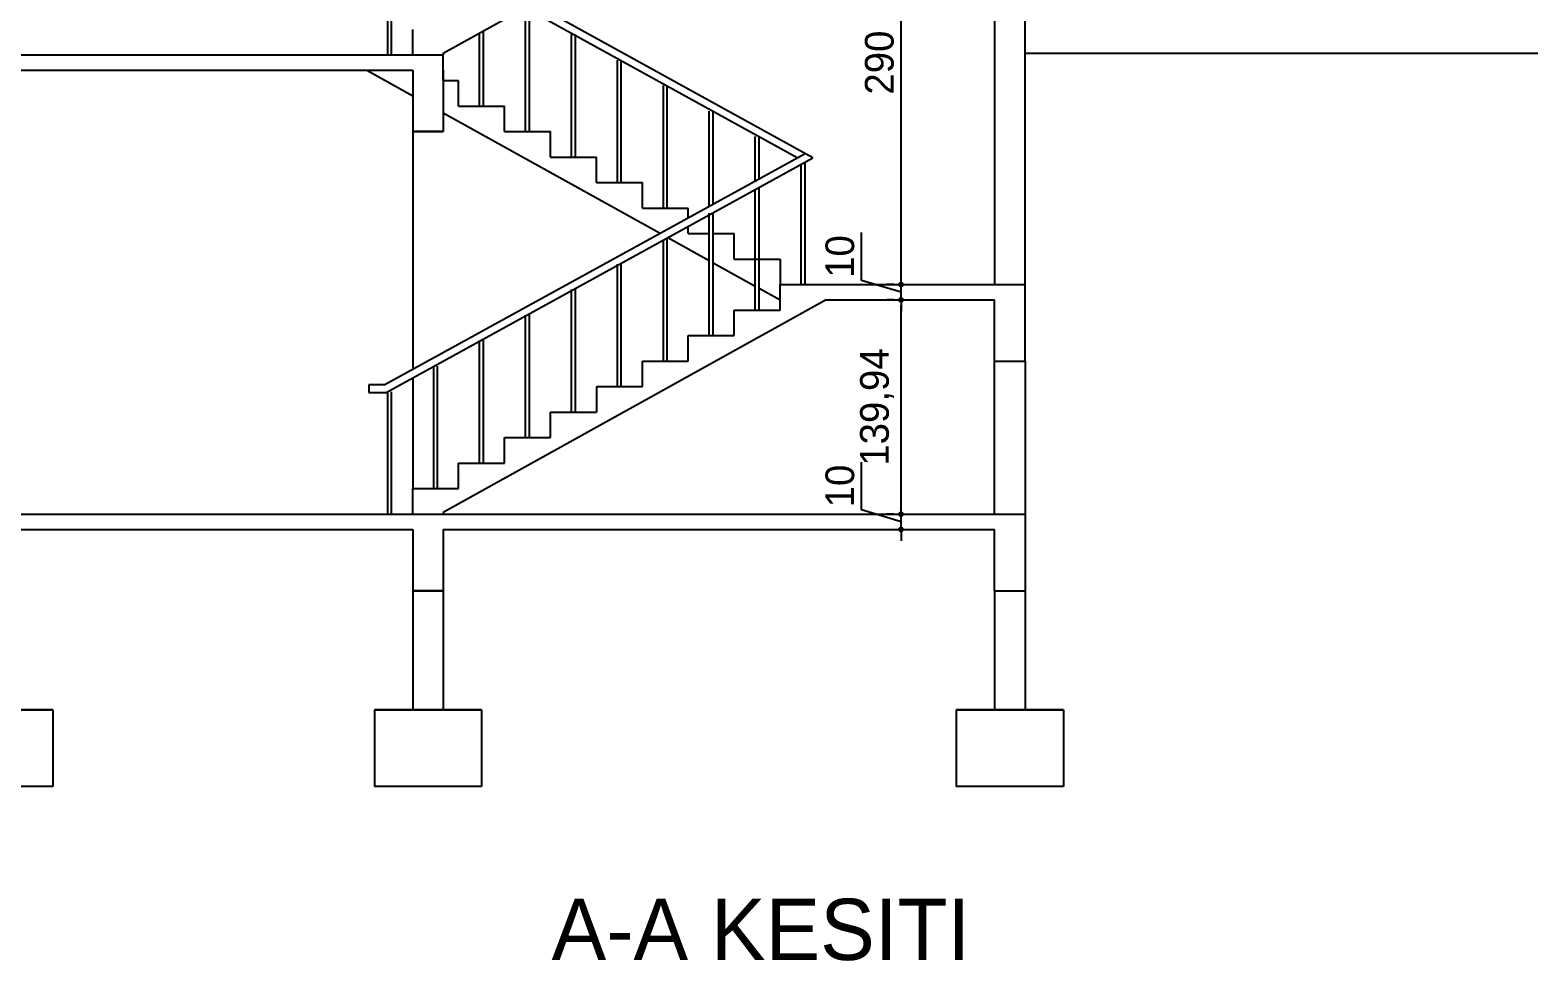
# Model space of a CAD drawing. Extents: x 9483 to 67306, y -5730 to 5191.
# Drawn here: x 12967 to 13952, y -4755 to -4147 of the extents above; entities that cross this region are included whole.
import ezdxf

# ---------------------------------------------------------------- set-up
doc = ezdxf.new("R2010")
doc.units = 0
doc.header["$MEASUREMENT"] = 0
doc.layers.get('0').update_dxf_attribs({"linetype": 'CONTINUOUS'})
doc.layers.get('DEFPOINTS').update_dxf_attribs({"linetype": 'CONTINUOUS'})
for name, color, linetype in [('duvar', 3, 'CONTINUOUS'), ('kolon', 1, 'CONTINUOUS'), ('Layer1', 4, 'CONTINUOUS'), ('ölçü', 5, 'CONTINUOUS')]:
    doc.layers.add(name, color=color, linetype=linetype)
doc.dimstyles.get("Standard").update_dxf_attribs({"dimtxt": 0.18, "dimasz": 0.18, "dimexe": 0.18, "dimexo": 0.0625, "dimgap": 0.09, "dimtad": 0, "dimtih": 1, "dimtoh": 1, "dimdec": 4, "dimzin": 0, "dimdsep": 46, "dimtxsty": 'Standard', "dimcen": 0.09, "dimadec": 0, "dimazin": 0, "dimtfac": 1, "dimtdec": 4, "dimtofl": 0, "dimtmove": 0, "dimatfit": 3, "dimfxl": 1, "dimtolj": 1, "dimtzin": 0, "dimarcsym": 0})

# ---------------------------------------------------------------- blocks, each defined once
blk = doc.blocks.new('_DOT')
at = {"color": 0, "linetype": 'ByBlock'}
blk.add_line((-0.5, 0), (-1, 0), dxfattribs=at)
at = {"color": 0, "linetype": 'ByBlock', "const_width": 0.5}
blk.add_lwpolyline([(-0.25, 0, 1), (0.25, 0, 1)], format="xyb", close=True, dxfattribs=at)
blk = doc.blocks.new('*D86')
at = {"layer": 'DEFPOINTS', "color": 0}
for p in [(13535.62, -4463.33), (13535.62, -4463.33), (13535.62, -4473.33)]:
    blk.add_point(p, dxfattribs=at)
at = {"layer": 'ölçü', "color": 0, "lineweight": -2}
for p, q in [((13509.83, -4460.6), (13509.83, -4429.35)), ((13535.62, -4468.33), (13509.83, -4460.6)), ((13535.62, -4459.58), (13535.62, -4455.83)), ((13530.93, -4463.33), (13526.24, -4463.33)), ((13535.62, -4473.33), (13535.62, -4463.33)), ((13535.62, -4473.33), (13535.62, -4463.33)), ((13535.62, -4477.08), (13535.62, -4480.83))]:
    blk.add_line(p, q, dxfattribs=at)
at = {"layer": 'ölçü', "color": 0, "lineweight": -2, "xscale": 3.75, "yscale": 3.75, "zscale": 3.75}
for p, rotation in [((13535.62, -4463.33), 270), ((13535.62, -4473.33), 90)]:
    blk.add_blockref('_DOT', p, dxfattribs=dict(at, rotation=rotation))
at = {"layer": 'ölçü', "color": 0, "insert": (13495.77, -4444.97), "char_height": 18.75, "attachment_point": 5, "rotation": 90}
blk.add_mtext('\\A1;10', dxfattribs=at)
blk = doc.blocks.new('*D87')
at = {"layer": 'DEFPOINTS', "color": 0}
for p in [(13535.62, -4323.39), (13535.62, -4323.39), (13535.62, -4463.33)]:
    blk.add_point(p, dxfattribs=at)
at = {"layer": 'ölçü', "color": 0, "lineweight": -2}
for p, q in [((13530.93, -4323.39), (13526.24, -4323.39)), ((13535.62, -4459.58), (13535.62, -4327.14))]:
    blk.add_line(p, q, dxfattribs=at)
at = {"layer": 'ölçü', "color": 0, "lineweight": -2, "xscale": 3.75, "yscale": 3.75, "zscale": 3.75}
for p, rotation in [((13535.62, -4323.39), 90), ((13535.62, -4463.33), 270)]:
    blk.add_blockref('_DOT', p, dxfattribs=dict(at, rotation=rotation))
at = {"layer": 'ölçü', "color": 0, "insert": (13519.99, -4393.36), "char_height": 18.75, "attachment_point": 5, "rotation": 90}
blk.add_mtext('\\A1;139,94', dxfattribs=at)
blk = doc.blocks.new('*D88')
at = {"layer": 'DEFPOINTS', "color": 0}
for p in [(13535.62, -4313.39), (13535.62, -4313.39), (13535.62, -4323.39)]:
    blk.add_point(p, dxfattribs=at)
at = {"layer": 'ölçü', "color": 0, "lineweight": -2}
for p, q in [((13509.83, -4310.66), (13509.83, -4279.41)), ((13535.62, -4318.39), (13509.83, -4310.66)), ((13535.62, -4309.64), (13535.62, -4305.89)), ((13530.93, -4313.39), (13526.24, -4313.39)), ((13535.62, -4323.39), (13535.62, -4313.39)), ((13535.62, -4323.39), (13535.62, -4313.39)), ((13535.62, -4327.14), (13535.62, -4330.89))]:
    blk.add_line(p, q, dxfattribs=at)
at = {"layer": 'ölçü', "color": 0, "lineweight": -2, "xscale": 3.75, "yscale": 3.75, "zscale": 3.75}
for p, rotation in [((13535.62, -4313.39), 270), ((13535.62, -4323.39), 90)]:
    blk.add_blockref('_DOT', p, dxfattribs=dict(at, rotation=rotation))
at = {"layer": 'ölçü', "color": 0, "insert": (13495.77, -4295.03), "char_height": 18.75, "attachment_point": 5, "rotation": 90}
blk.add_mtext('\\A1;10', dxfattribs=at)
blk = doc.blocks.new('*D89')
at = {"layer": 'DEFPOINTS', "color": 0}
for p in [(13535.62, -4023.39), (13535.62, -4023.39), (13535.62, -4313.39)]:
    blk.add_point(p, dxfattribs=at)
at = {"layer": 'ölçü', "color": 0, "lineweight": -2}
for p, q in [((13530.93, -4023.39), (13526.24, -4023.39)), ((13535.62, -4309.64), (13535.62, -4027.14))]:
    blk.add_line(p, q, dxfattribs=at)
at = {"layer": 'ölçü', "color": 0, "lineweight": -2, "xscale": 3.75, "yscale": 3.75, "zscale": 3.75}
for p, rotation in [((13535.62, -4023.39), 90), ((13535.62, -4313.39), 270)]:
    blk.add_blockref('_DOT', p, dxfattribs=dict(at, rotation=rotation))
at = {"layer": 'ölçü', "color": 0, "insert": (13521.55, -4168.39), "char_height": 18.75, "attachment_point": 5, "rotation": 90}
blk.add_mtext('\\A1;290', dxfattribs=at)

msp = doc.modelspace()

# ---------------------------------------------------------------- linework, layer by layer
at = {"layer": 'duvar'}
for p, q in [((13596.67043, -4063.39009), (13596.67043, -4313.39009)), ((13616.67043, -4313.39009), (13616.67043, -4063.39009)), ((13596.67043, -4463.33009), (13596.67043, -4363.39009)), ((13616.67043, -4363.39009), (13616.67043, -4463.33009))]:
    msp.add_line(p, q, dxfattribs=at)
at = {"layer": 'duvar', "color": 1}
for p, q in [((13596.67043, -4513.33009), (13596.67043, -4473.33009)), ((12981.67043, -4591.20657), (12891.67043, -4591.20657)), ((12916.67043, -4591.20657), (12981.67043, -4591.20657)), ((12981.67043, -4591.20657), (12981.67043, -4641.20657)), ((13191.67043, -4591.20657), (13191.67043, -4641.20657)), ((13191.67043, -4591.20657), (13261.67043, -4591.20657)), ((13261.67043, -4591.20657), (13191.67043, -4591.20657)), ((13261.67043, -4591.20657), (13261.67043, -4641.20657)), ((13641.67043, -4591.20657), (13571.67043, -4591.20657)), ((13571.67043, -4591.20657), (13571.67043, -4641.20657)), ((13571.67043, -4591.20657), (13641.67043, -4591.20657)), ((13641.67043, -4591.20657), (13641.67043, -4641.20657)), ((12981.67043, -4641.20657), (12891.67043, -4641.20657)), ((13261.67043, -4641.20657), (13191.67043, -4641.20657)), ((13641.67043, -4641.20657), (13571.67043, -4641.20657))]:
    msp.add_line(p, q, dxfattribs=at)
at = {"layer": 'duvar', "color": 3}
for p, q in [((13216.67043, -4513.43009), (13216.67043, -4591.20657)), ((13236.67043, -4513.33009), (13236.67043, -4591.20657)), ((13596.67043, -4513.33009), (13596.67043, -4591.20657)), ((13616.67043, -4513.33009), (13616.67043, -4591.20657))]:
    msp.add_line(p, q, dxfattribs=at)
at = {"layer": 'kolon'}
for p, q in [((13236.67043, -4162.22343), (13486.67043, -4023.39009)), ((12916.67043, -4163.33009), (13236.67043, -4163.33009)), ((12961.67043, -4163.33009), (13216.67043, -4163.33009)), ((12956.67043, -4173.33009), (13216.67043, -4173.33009)), ((13186.67043, -4173.33009), (13216.86235, -4190.11009)), ((13236.67043, -4201.11898), (13378.22171, -4279.79004)), ((13236.67043, -4213.33009), (13216.67043, -4213.33009)), ((13236.67043, -4213.33009), (13216.67043, -4213.33009)), ((13383.38161, -4282.6578), (13410.42043, -4297.68537)), ((13412.92043, -4299.07482), (13440.42043, -4314.35871)), ((13442.92043, -4315.74815), (13456.67043, -4323.39009)), ((13456.67043, -4313.39009), (13616.67043, -4313.39009)), ((13616.67043, -4363.39009), (13616.67043, -4313.39009)), ((13486.67043, -4323.39009), (13236.67043, -4462.22343)), ((13486.67043, -4323.39009), (13596.67043, -4323.39009)), ((13596.67043, -4363.39009), (13596.67043, -4323.39009)), ((13596.67043, -4363.39009), (13616.67043, -4363.39009))]:
    msp.add_line(p, q, dxfattribs=at)
at = {"layer": 'kolon', "color": 4}
for p, q in [((13216.67043, -4163.33009), (13216.67043, -4146.67009)), ((13216.67043, -4463.33009), (13216.67043, -4446.67009)), ((13236.67043, -4462.22343), (13236.67043, -4463.33009))]:
    msp.add_line(p, q, dxfattribs=at)
at = {"layer": 'kolon', "color": 1}
for p, q in [((13236.67043, -4162.22343), (13236.67043, -4163.33009)), ((13236.67043, -4180.11009), (13236.67043, -4163.33009)), ((13216.67043, -4173.33009), (13216.67043, -4368.68179)), ((13236.67043, -4173.33009), (13236.67043, -4213.43009)), ((13216.67043, -4374.38872), (13216.67043, -4446.67009)), ((13616.67043, -4463.33009), (13616.67043, -4513.33009)), ((13216.67043, -4473.33009), (13216.67043, -4513.43009)), ((13236.67043, -4473.33009), (13236.67043, -4513.43009)), ((13236.67043, -4513.33009), (13216.67043, -4513.33009)), ((13236.67043, -4513.33009), (13216.67043, -4513.33009))]:
    msp.add_line(p, q, dxfattribs=at)
at = {"layer": 'kolon', "color": 40}
msp.add_line((13616.67043, -4162.22343), (13951.53096, -4162.22343), dxfattribs=at)
at = {"layer": 'Layer1', "color": 4}
for p, q in [((13216.67043, -4163.33009), (13216.67043, -4146.67009)), ((13246.67043, -4196.77009), (13246.67043, -4180.11009)), ((13246.67043, -4196.77009), (13246.67043, -4180.11009)), ((13276.67043, -4213.43009), (13276.67043, -4196.77009)), ((13306.67043, -4230.09009), (13306.67043, -4213.43009)), ((13336.67043, -4246.75009), (13336.67043, -4230.09009)), ((13336.67043, -4246.75009), (13336.67043, -4230.09009)), ((13366.67043, -4263.41009), (13366.67043, -4246.75009)), ((13396.67043, -4269.63885), (13396.67043, -4263.41009)), ((13396.67043, -4280.07009), (13396.67043, -4275.34578)), ((13426.67043, -4296.73009), (13426.67043, -4280.07009)), ((13456.67043, -4330.05009), (13456.67043, -4313.39009)), ((13426.67043, -4346.71009), (13426.67043, -4330.05009)), ((13396.67043, -4363.37009), (13396.67043, -4346.71009)), ((13366.67043, -4380.03009), (13366.67043, -4363.37009)), ((13336.67043, -4380.03009), (13336.67043, -4396.69009)), ((13306.67043, -4413.35009), (13306.67043, -4396.69009)), ((13276.67043, -4430.01009), (13276.67043, -4413.35009)), ((13246.67043, -4446.67009), (13246.67043, -4430.01009)), ((13216.67043, -4463.33009), (13216.67043, -4446.67009))]:
    msp.add_line(p, q, dxfattribs=at)
at = {"layer": 'ölçü', "color": 4}
for p, q in [((13200.42043, -4163.33009), (13200.42043, -4083.33009)), ((13202.92043, -4163.33009), (13202.92043, -4081.9545)), ((13467.73663, -4230.53549), (13289.95304, -4132.63382)), ((13290.42043, -4213.43009), (13290.42043, -4133.43009)), ((13292.92043, -4213.43009), (13292.92043, -4133.43009)), ((13478.10519, -4230.53724), (13295.11392, -4129.76781)), ((13260.42043, -4196.77009), (13260.42043, -4149.03426)), ((13262.92043, -4196.77009), (13262.92043, -4147.64593)), ((13320.42043, -4230.09009), (13320.42043, -4150.09009)), ((13322.92043, -4230.09009), (13322.92043, -4150.09009)), ((13350.42043, -4246.75009), (13350.42043, -4166.75009)), ((13352.92043, -4246.75009), (13352.92043, -4166.75009)), ((13236.67043, -4180.11009), (13246.67043, -4180.11009)), ((13380.42043, -4263.41009), (13380.42043, -4183.41009)), ((13382.92043, -4263.41009), (13382.92043, -4183.41009)), ((13246.67043, -4196.77009), (13276.67043, -4196.77009)), ((13410.42043, -4262.07307), (13410.42043, -4200.07009)), ((13412.92043, -4260.69748), (13412.92043, -4200.07009)), ((13276.67043, -4213.43009), (13306.67043, -4213.43009)), ((13440.42043, -4245.56592), (13440.42043, -4216.73009)), ((13442.92043, -4244.19032), (13442.92043, -4216.73009)), ((13198.01003, -4378.94946), (13472.92139, -4227.68263)), ((13199.2948, -4383.94946), (13478.10519, -4230.53724)), ((13306.67043, -4230.09009), (13336.67043, -4230.09009)), ((13320.42043, -4230.09009), (13322.92043, -4230.09009)), ((13472.92043, -4313.39009), (13472.92043, -4233.39009)), ((13470.42043, -4313.39009), (13470.42043, -4234.76569)), ((13336.67043, -4246.75009), (13366.67043, -4246.75009)), ((13440.42043, -4330.05009), (13440.42043, -4251.27285)), ((13440.42043, -4296.73009), (13440.42043, -4251.27285)), ((13442.92043, -4296.73009), (13442.92043, -4249.89725)), ((13442.92043, -4330.05009), (13442.92043, -4250.05009)), ((13366.67043, -4263.41009), (13396.67043, -4263.41009)), ((13410.42043, -4346.71009), (13410.42043, -4266.71009)), ((13410.42043, -4280.07009), (13410.42043, -4267.78)), ((13412.92043, -4280.07009), (13412.92043, -4266.40441)), ((13412.92043, -4346.71009), (13412.92043, -4266.71009)), ((13382.92043, -4363.37009), (13382.92043, -4282.91156)), ((13396.67043, -4280.07009), (13410.42043, -4280.07009)), ((13412.92043, -4280.07009), (13426.67043, -4280.07009)), ((13380.42043, -4363.37009), (13380.42043, -4284.28716)), ((13350.42043, -4380.03009), (13350.42043, -4300.03009)), ((13352.92043, -4380.03009), (13352.92043, -4300.03009)), ((13426.67043, -4296.73009), (13456.67043, -4296.73009)), ((13426.67043, -4296.73009), (13456.67043, -4296.73009)), ((13456.67043, -4296.73009), (13456.67043, -4313.39009)), ((13456.67043, -4296.73009), (13456.67043, -4313.39009)), ((13320.42043, -4396.69009), (13320.42043, -4316.69009)), ((13322.92043, -4396.69009), (13322.92043, -4316.69009)), ((13426.67043, -4330.05009), (13456.67043, -4330.05009)), ((13290.42043, -4413.35009), (13290.42043, -4333.35009)), ((13292.92043, -4413.35009), (13292.92043, -4333.35009)), ((13260.42043, -4430.01009), (13260.42043, -4350.01009)), ((13262.92043, -4430.01009), (13262.92043, -4350.01009)), ((13396.67043, -4346.71009), (13426.67043, -4346.71009)), ((13230.42043, -4446.67009), (13230.42043, -4366.67009)), ((13232.92043, -4446.67009), (13232.92043, -4366.67009)), ((13366.67043, -4363.37009), (13396.67043, -4363.37009)), ((13198.01003, -4378.94946), (13188.01003, -4378.94946)), ((13188.01003, -4378.94946), (13188.01003, -4383.94946)), ((13336.67043, -4380.03009), (13366.67043, -4380.03009)), ((13188.01003, -4383.94946), (13199.2948, -4383.94946)), ((13200.42043, -4463.33009), (13200.42043, -4383.33009)), ((13200.42043, -4446.72911), (13200.42043, -4383.33009)), ((13200.42043, -4446.72911), (13200.42043, -4383.33009)), ((13202.92043, -4463.33009), (13202.92043, -4383.33009)), ((13202.92043, -4446.72911), (13202.92043, -4383.33009)), ((13202.92043, -4446.72911), (13202.92043, -4383.33009)), ((13306.67043, -4396.69009), (13336.67043, -4396.69009)), ((13276.67043, -4413.35009), (13306.67043, -4413.35009)), ((13246.67043, -4430.01009), (13276.67043, -4430.01009)), ((13216.67043, -4446.67009), (13246.67043, -4446.67009))]:
    msp.add_line(p, q, dxfattribs=at)
at = {"layer": 'ölçü'}
for p, q in [((13216.67043, -4190.11009), (13216.86235, -4190.11009)), ((13216.67043, -4213.43009), (13236.67043, -4213.43009)), ((13216.67043, -4490.11009), (13216.86235, -4490.11009))]:
    msp.add_line(p, q, dxfattribs=at)
at = {"layer": 'ölçü', "color": 5}
for p, q in [((13260.42043, -4196.77009), (13262.92043, -4196.77009)), ((13290.42043, -4213.43009), (13292.92043, -4213.43009)), ((13350.42043, -4246.75009), (13352.92043, -4246.75009)), ((13380.42043, -4263.41009), (13382.92043, -4263.41009)), ((13440.42043, -4296.73009), (13442.92043, -4296.73009)), ((13440.42043, -4330.05009), (13442.92043, -4330.05009)), ((13410.42043, -4346.71009), (13412.92043, -4346.71009)), ((13380.42043, -4363.37009), (13382.92043, -4363.37009)), ((13350.42043, -4380.03009), (13352.92043, -4380.03009)), ((13320.42043, -4396.69009), (13322.92043, -4396.69009)), ((13290.42043, -4413.35009), (13292.92043, -4413.35009)), ((13260.42043, -4430.01009), (13262.92043, -4430.01009)), ((13230.42043, -4446.67009), (13232.92043, -4446.67009))]:
    msp.add_line(p, q, dxfattribs=at)
at = {"layer": 'ölçü', "color": 1}
for p, q in [((12916.67043, -4463.33009), (13616.67043, -4463.33009)), ((12956.67043, -4473.33009), (13216.67043, -4473.33009)), ((13236.67043, -4473.33009), (13596.67043, -4473.33009)), ((13216.67043, -4513.43009), (13236.67043, -4513.43009)), ((13596.67043, -4513.33009), (13616.67043, -4513.33009))]:
    msp.add_line(p, q, dxfattribs=at)

# ---------------------------------------------------------------- texts
at = {"layer": 'ölçü', "color": 6}
msp.add_text('A-A KESITI', height=40, dxfattribs=at).set_placement((13307.41315, -4754.54179))

# ---------------------------------------------------------------- dimensions: what is measured, and where the dimension line sits
at = {"layer": 'ölçü', "color": 5}
for base, p1, p2, picture, middle in [((13535.61583, -4023.39009), (13535.61583, -4313.39009), (13535.61583, -4023.39009), '*D89', (13521.55333, -4168.39009)), ((13535.61583, -4313.39009), (13535.61583, -4323.39009), (13535.61583, -4313.39009), '*D88', (13495.77208, -4305.96822)), ((13535.61583, -4323.39009), (13535.61583, -4463.33009), (13535.61583, -4323.39009), '*D87', (13519.99083, -4393.36009)), ((13535.61583, -4463.33009), (13535.61583, -4473.33009), (13535.61583, -4463.33009), '*D86', (13495.77208, -4455.90822))]:
    dim = msp.add_linear_dim(base=base, p1=p1, p2=p2, angle=90, dimstyle='Standard', override={"dimscale": 7.5, "dimtxt": 2.5, "dimasz": 0.5, "dimexe": 1.25, "dimexo": 0.625, "dimgap": 0.625, "dimtad": 1, "dimtih": 0, "dimtoh": 0, "dimzin": 8, "dimlunit": 6, "dimblk1": 'DOT', "dimblk2": 'DOT', "dimsah": 1, "dimcen": 0.5, "dimse1": 1, "dimtofl": 1, "dimtmove": 1}, dxfattribs=at)
    dim.commit()
    dim.dimension.update_dxf_attribs({"geometry": picture, "text_midpoint": middle})

doc.saveas('drawing.dxf')
